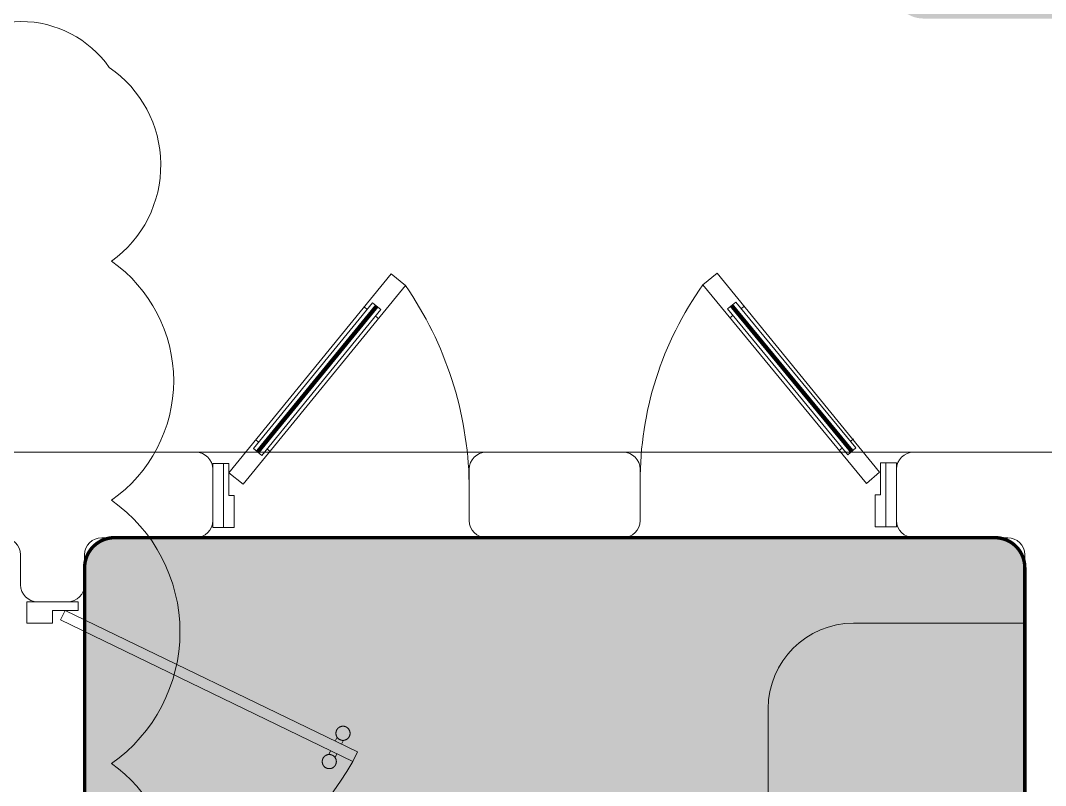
# Model space of a CAD drawing. Header units: metres. Extents: x 8 to 2416, y -346 to 476.
# Drawn here: x 131.567 to 133.965, y -93.81 to -92.02 of the extents above; entities that cross this region are included whole.
import ezdxf

# ---------------------------------------------------------------- set-up
doc = ezdxf.new("R2010")
doc.units = ezdxf.units.M
doc.linetypes.add('0', pattern=[0])
doc.layers.get('0').update_dxf_attribs({"color": 250, "linetype": '0', "lineweight": 20})
for name, color, linetype, lineweight in [('A-DOOR', 35, 'Continuous', 5), ('A-WALL', 250, 'Continuous', 20), ('baños', 140, 'Continuous', 0), ('piscina', 131, 'Continuous', 0), ('piso', 253, 'Continuous', 0), ('PLAFON', 253, 'Continuous', 5), ('PLAFON-MADERA', 33, 'Continuous', 5)]:
    doc.layers.add(name, color=color, linetype=linetype, lineweight=lineweight)

# ---------------------------------------------------------------- blocks, each defined once
blk = doc.blocks.new('P90')
at = {"layer": 'A-DOOR'}
for p, q in [((-0.0476, -0.8576), (0.6364, -0.5264)), ((0.6473, -0.5489), (0.6364, -0.5264)), ((-0.0368, -0.88), (0.6473, -0.5489)), ((0.5843, -0.5517), (0.58, -0.5427)), ((0.5992, -0.5445), (0.5949, -0.5355)), ((0.5952, -0.5741), (0.5995, -0.5831)), ((0.6101, -0.5669), (0.6144, -0.5759)), ((-0.0368, -0.88), (-0.0476, -0.8576))]:
    blk.add_line(p, q, dxfattribs=at)
for points in [[(-0.06, -0.02), (-0.06, -0.05), (-0.12, -0.05), (-0.12, 0), (0, 0), (0, -0.02)], [(-0.0668, -0.88), (-0.0668, -0.85), (-0.1268, -0.85), (-0.1268, -0.9), (-0.0068, -0.9), (-0.0068, -0.88)]]:
    blk.add_lwpolyline(points, close=True, dxfattribs=at)
blk.add_arc((-0.3259, -1.105), 1.1228, 31.0139, 75.0797, dxfattribs=at)
for points in [[(0.5812, -0.5096), (0.5857, -0.5096), (0.5933, -0.5141), (0.5977, -0.5218), (0.5977, -0.5306), (0.5933, -0.5383), (0.5856, -0.5427), (0.5767, -0.5427), (0.5691, -0.5383), (0.5647, -0.5306), (0.5647, -0.5217), (0.5691, -0.514), (0.5768, -0.5096), (0.5812, -0.5096)], [(0.6133, -0.5758), (0.6177, -0.5758), (0.6254, -0.5803), (0.6298, -0.5879), (0.6298, -0.5968), (0.6253, -0.6045), (0.6176, -0.6089), (0.6088, -0.6089), (0.6011, -0.6044), (0.5967, -0.5967), (0.5967, -0.5879), (0.6011, -0.5802), (0.6088, -0.5758), (0.6133, -0.5758)]]:
    blk.add_open_spline(points, degree=2, dxfattribs=at)
blk = doc.blocks.new('PL BASE 1N NASAS 09')
at = {"layer": 'A-DOOR', "extrusion": (0, 0, -1)}
for p, q in [((-109.4199, -34.9157), (-109.4269, -34.91)), ((-108.5449, -34.9142), (-108.5379, -34.9085)), ((-109.4006, -34.9315), (-109.3936, -34.9372)), ((-108.5642, -34.93), (-108.5712, -34.9357)), ((-109.6738, -35.2259), (-109.6808, -35.2203)), ((-108.2888, -35.2244), (-108.2818, -35.2187)), ((-109.6545, -35.2418), (-109.6475, -35.2475)), ((-108.3081, -35.2402), (-108.3151, -35.2459))]:
    blk.add_line(p, q, dxfattribs=at)
for points in [[(109.7436, -35.2977), (109.3636, -34.8326), (109.3303, -34.8598), (109.7103, -35.3249)], [(108.2212, -35.2961), (108.6012, -34.831), (108.6344, -34.8582), (108.2518, -35.3233)], [(109.3879, -34.916), (109.6667, -35.2573), (109.686, -35.2414), (109.4073, -34.9002)], [(108.5769, -34.9145), (108.2955, -35.2557), (108.2761, -35.2399), (108.5575, -34.8987)]]:
    blk.add_lwpolyline(points, close=True, dxfattribs=at)
at = {"layer": 'A-DOOR'}
for points in [[(-109.7561, -35.2763), (-109.7811, -35.2763), (-109.7811, -35.4263), (-109.7561, -35.4263)], [(-109.7311, -35.4263), (-109.7311, -35.3513), (-109.7436, -35.3513), (-109.7436, -35.2763), (-109.7561, -35.2763), (-109.7561, -35.4263)], [(-108.2311, -35.4247), (-108.2311, -35.3497), (-108.2185, -35.3497), (-108.2185, -35.2747), (-108.206, -35.2747), (-108.206, -35.4247)], [(-108.206, -35.2747), (-108.1811, -35.2747), (-108.1811, -35.4247), (-108.206, -35.4247)]]:
    blk.add_lwpolyline(points, close=True, dxfattribs=at)
at = {"layer": 'A-DOOR', "extrusion": (0, 0, -1)}
for centre, radius, start, end in [((110.0217, -35.3382), 0.8407, 145.3159, 178.8974), ((107.989, -35.3174), 0.7921, 359.8307, 35.4269)]:
    blk.add_arc(centre, radius, start, end, dxfattribs=at)
at = {"layer": 'A-WALL'}
for p, q in [((-110.8911, -35.2497), (-109.8211, -35.2497)), ((-109.1411, -35.2497), (-108.821, -35.2497)), ((-108.1411, -35.2497), (-107.6211, -35.2497)), ((-109.7811, -35.4097), (-109.7811, -35.2897)), ((-109.1811, -35.2897), (-109.1811, -35.4097)), ((-108.781, -35.2897), (-108.781, -35.4097)), ((-108.1811, -35.4097), (-108.1811, -35.2897)), ((-110.0411, -35.4497), (-109.8211, -35.4497)), ((-109.1411, -35.4497), (-108.821, -35.4497)), ((-108.1411, -35.4497), (-107.9211, -35.4497)), ((-110.2311, -35.4897), (-110.2311, -35.5597)), ((-110.0811, -35.4897), (-110.0811, -35.5597)), ((-107.8811, -35.4897), (-107.8811, -37.4097)), ((-110.1211, -35.5997), (-110.1911, -35.5997))]:
    blk.add_line(p, q, dxfattribs=at)
for centre, start, end in [((-109.8211, -35.2897), 0, 90), ((-109.1411, -35.2897), 90, 180), ((-108.821, -35.2897), 0, 90), ((-108.1411, -35.2897), 90, 180), ((-109.8211, -35.4097), 270, 0), ((-109.1411, -35.4097), 180, 270), ((-108.821, -35.4097), 270, 0), ((-108.1411, -35.4097), 180, 270), ((-110.2711, -35.4897), 0, 90), ((-110.0411, -35.4897), 90, 180), ((-107.9211, -35.4897), 0, 90), ((-110.1911, -35.5597), 180, 270), ((-110.1211, -35.5597), 270, 0)]:
    blk.add_arc(centre, 0.04, start, end, dxfattribs=at)
at = {"layer": 'baños'}
for p, q in [((-108.2815, -35.6497), (-107.8815, -35.6497)), ((-108.4815, -35.8497), (-108.4815, -37.0497))]:
    blk.add_line(p, q, dxfattribs=at)
blk.add_arc((-108.2815, -35.8497), 0.2, 90, 180, dxfattribs=at)
at = {"layer": 'piscina', "extrusion": (0, 0, -1), "const_width": 0.01}
for points in [[(109.3976, -34.9081), (109.6763, -35.2493)], [(108.5672, -34.9066), (108.2858, -35.2478)]]:
    blk.add_lwpolyline(points, dxfattribs=at)
at = {"layer": 'piso'}
for p, q in [((-109.1411, -35.2497), (-109.8211, -35.2497)), ((-108.1411, -35.2497), (-108.821, -35.2497))]:
    blk.add_line(p, q, dxfattribs=at)
at = {"layer": 'A-DOOR', "xscale": -1, "rotation": 180}
blk.add_blockref('P90', (-110.0897, -36.4997), dxfattribs=at)
blk = doc.blocks.new('PL MUEBLES 1N NASAS 09')
at = {"layer": 'baños'}
blk.add_blockref('PL BASE 1N NASAS 09', (162.2615, 88.2033), dxfattribs=at)

msp = doc.modelspace()

# ---------------------------------------------------------------- hatches: boundary and pattern name
at = {"layer": 'PLAFON', "transparency": 33554477}
h = msp.add_hatch(color=256, dxfattribs=at)
h.dxf.hatch_style = 1
edge = h.paths.add_edge_path()
edge.add_line((131.78707, -98.83004), (133.86704, -98.83004))
edge.add_arc((133.83983, -98.75773), 0.07726, 290.61818, 358.28232)
edge.add_line((133.91707, -98.76004), (133.91707, -97.00004))
edge.add_arc((133.8388, -97.00879), 0.07876, 6.37504, 89.03165)
edge.add_line((133.84013, -96.93004), (131.78707, -96.93004))
edge.add_arc((131.78707, -97.00004), 0.07, 90, 180)
edge.add_line((131.71707, -97.00004), (131.71707, -98.76004))
edge.add_arc((131.78707, -98.76004), 0.07, 180, 270)
edge = h.paths.add_edge_path(flags=17)
edge.add_arc((131.78707, -97.00004), 0.07, 90, 180, ccw=False)
edge.add_arc((131.78707, -97.00004), 0.07, 90, 180)
edge = h.paths.add_edge_path(flags=17)
edge.add_arc((131.78707, -98.76004), 0.07, 180, 270)
edge.add_arc((131.78707, -98.76004), 0.07, 180, 270)
edge = h.paths.add_edge_path(flags=17)
edge.add_line((133.84013, -96.93004), (131.78707, -96.93004))
edge.add_line((133.84013, -96.93004), (131.78707, -96.93004))
edge = h.paths.add_edge_path(flags=17)
edge.add_arc((133.8388, -97.00879), 0.07876, 6.37504, 89.03165)
edge.add_arc((133.8388, -97.00879), 0.07876, 6.37504, 89.03165)
edge = h.paths.add_edge_path(flags=17)
edge.add_line((133.91707, -98.76004), (133.91707, -97.00004))
edge.add_line((133.91707, -98.76004), (133.91707, -97.00004))
edge = h.paths.add_edge_path(flags=17)
edge.add_arc((133.83983, -98.75773), 0.07726, 290.61818, 358.28232)
edge.add_arc((133.83983, -98.75773), 0.07726, 290.61818, 358.28232)
edge = h.paths.add_edge_path(flags=17)
edge.add_line((131.78707, -98.83004), (133.86704, -98.83004))
edge.add_line((131.78707, -98.83004), (133.86704, -98.83004))
edge = h.paths.add_edge_path(flags=17)
edge.add_line((131.71707, -97.00004), (131.71707, -98.76004))
edge.add_line((131.71707, -97.00004), (131.71707, -98.76004))
edge = h.paths.add_edge_path()
edge.add_line((133.60959, -90.63555), (133.60959, -91.94555))
edge.add_arc((133.67959, -91.94555), 0.07, 180, 270)
edge.add_line((133.67959, -92.01555), (134.73959, -92.01555))
h = msp.add_hatch(color=256, dxfattribs=at)
h.dxf.hatch_style = 1
edge = h.paths.add_edge_path()
edge.add_arc((131.78707, -93.30004), 0.07, 90, 180, ccw=False)
edge.add_line((131.78707, -93.23004), (133.84707, -93.23004))
edge.add_arc((133.84707, -93.30004), 0.07, 0, 90, ccw=False)
edge.add_line((133.91707, -93.30004), (133.91707, -95.16004))
edge.add_arc((133.84707, -95.16004), 0.07, -90, 0, ccw=False)
edge.add_line((133.84707, -95.23004), (133.44707, -95.23004))
edge.add_arc((133.44707, -95.26004), 0.03, 90, 180)
edge.add_line((133.41707, -95.26004), (133.41707, -95.30004))
edge.add_arc((133.44707, -95.30004), 0.03, 180, 270)
edge.add_line((133.44707, -95.33004), (133.84707, -95.33004))
edge.add_arc((133.84707, -95.40004), 0.07, 0, 90, ccw=False)
edge.add_line((133.91707, -95.40004), (133.91707, -96.71004))
edge.add_arc((133.84707, -96.71004), 0.07, -90, 0, ccw=False)
edge.add_line((133.84707, -96.78004), (132.78707, -96.78004))
edge.add_arc((132.78707, -96.71004), 0.07, 180, 270, ccw=False)
edge.add_line((132.71707, -96.71004), (132.71707, -95.26004))
edge.add_arc((132.68707, -95.26004), 0.03, 360, 450)
edge.add_line((132.68707, -95.23004), (132.64707, -95.23004))
edge.add_arc((132.64707, -95.26004), 0.03, 90, 180)
edge.add_line((132.61707, -95.26004), (132.61707, -96.71004))
edge.add_arc((132.54707, -96.71004), 0.07, 270, 360, ccw=False)
edge.add_line((132.54707, -96.78004), (131.78707, -96.78004))
edge.add_arc((131.78707, -96.71004), 0.07, 180, 270, ccw=False)
edge.add_line((131.71707, -96.71004), (131.71707, -93.30004))

# ---------------------------------------------------------------- linework, layer by layer
at = {"color": 1}
msp.add_lwpolyline([(131.54208, -99.99439, 0.5205671), (131.77993, -99.74024, 0.5205671), (131.77993, -99.3168, 0.5205671), (131.77993, -98.89284, 0.5205671), (131.77993, -98.3253, 0.5205671), (131.77993, -97.71323, 0.5205671), (131.77993, -97.22572, 0.5205671), (131.77993, -96.86256, 0.5205671), (131.77993, -96.38642, 0.5205671), (131.77993, -96.04011, 0.5205671), (131.77993, -95.38493, 0.5205671), (131.77993, -94.88798, 0.5205671), (131.77993, -94.3009, 0.5205671), (131.77993, -93.75841, 0.5205671), (131.77993, -93.14255, 0.5205671), (131.77993, -92.5833, 0.5205671), (131.77477, -92.13004, 0.5205671), (131.36154, -92.13004, 0.5205671)], format="xyb", dxfattribs=at)
at = {"layer": 'PLAFON-MADERA', "const_width": 0.008}
msp.add_lwpolyline([(131.71707, -93.30004, -0.4142136), (131.78707, -93.23004), (133.84707, -93.23004, -0.4142136), (133.91707, -93.30004), (133.91707, -95.16004, -0.4142136), (133.84707, -95.23004), (133.44707, -95.23004, 0.4142136), (133.41707, -95.26004), (133.41707, -95.30004, 0.4142136), (133.44707, -95.33004), (133.84707, -95.33004, -0.4142136), (133.91707, -95.40004), (133.91707, -96.71004, -0.4142136), (133.84707, -96.78004), (132.78707, -96.78004, -0.4142136), (132.71707, -96.71004), (132.71707, -95.26004, 0.4142136), (132.68707, -95.23004), (132.64707, -95.23004, 0.4142136), (132.61707, -95.26004), (132.61707, -96.71004, -0.4142136), (132.54707, -96.78004), (131.78707, -96.78004, -0.4142136), (131.71707, -96.71004)], format="xyb", close=True, dxfattribs=at)

# ---------------------------------------------------------------- block references
msp.add_blockref('PL MUEBLES 1N NASAS 09', (79.53659, -145.98362))

doc.saveas('drawing.dxf')
